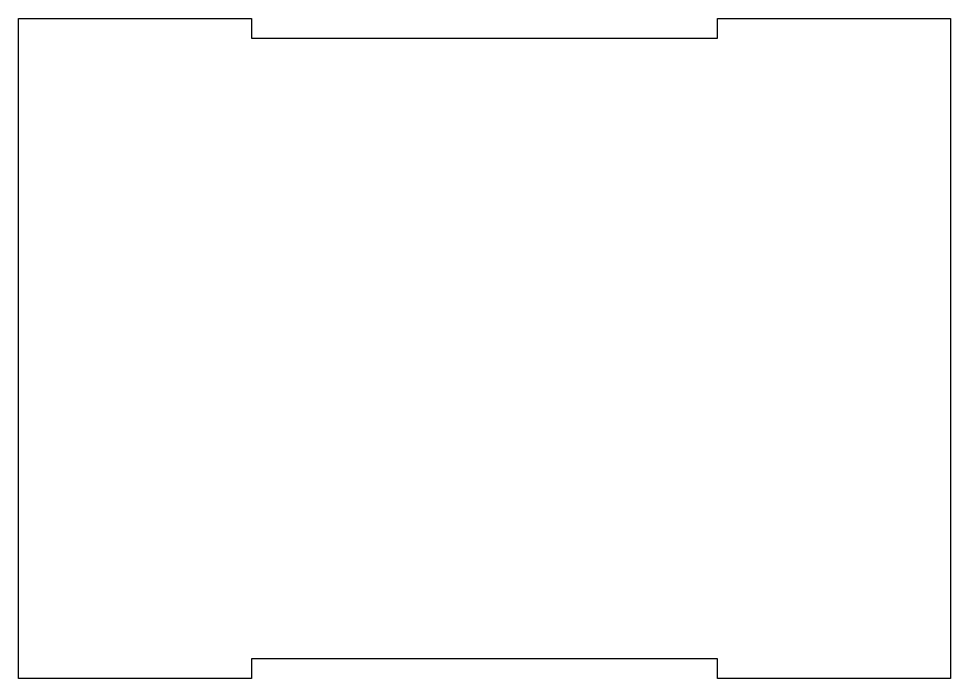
# Model space of a CAD drawing. Header units: inches. Extents: x -6 to 6, y 0 to 8.5.
import ezdxf

# ---------------------------------------------------------------- set-up
doc = ezdxf.new("R2010")
doc.units = ezdxf.units.IN
doc.layers.get('0').update_dxf_attribs({"linetype": 'CONTINUOUS'})

msp = doc.modelspace()

# ---------------------------------------------------------------- linework, layer by layer
msp.add_lwpolyline([(3, 0.25), (-3, 0.25), (-3, 0), (-6, 0), (-6, 8.5), (-3, 8.5), (-3, 8.25), (3, 8.25), (3, 8.5), (6, 8.5), (6, 0), (3, 0)], close=True)

doc.saveas('drawing.dxf')
